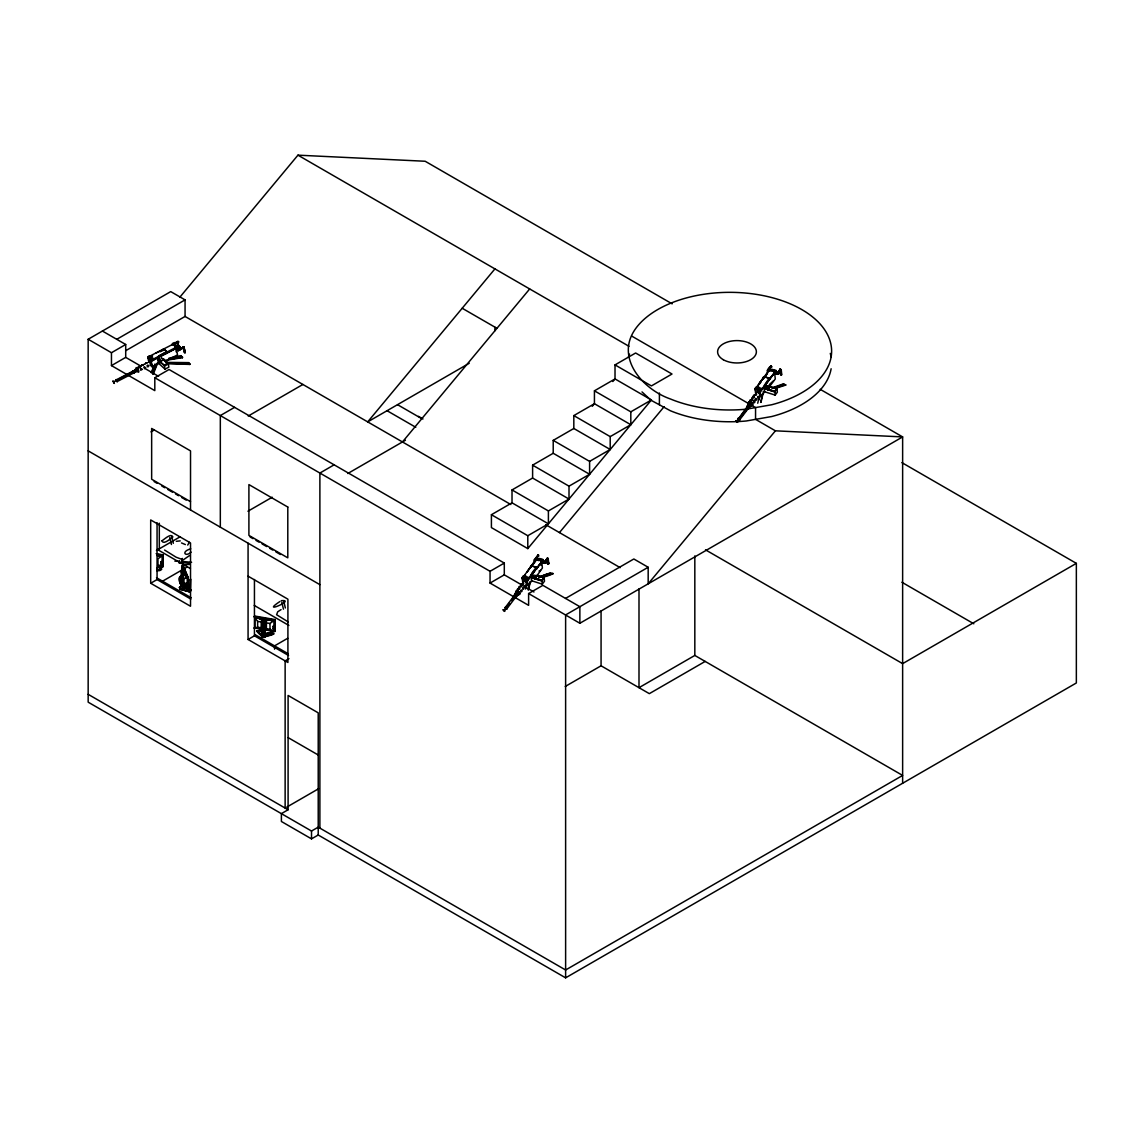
<?xml version="1.0" encoding="UTF-8"?>
<svg xmlns="http://www.w3.org/2000/svg" width="1133" height="1133" viewBox="0 0 1133 1133"><rect width="100%" height="100%" fill="white"/><g stroke="black" fill="none" stroke-linecap="round" stroke-linejoin="round"><path stroke-width="1.5" d="M265.065 625.359L265.023 626.591L265.179 624.651L262.431 624.184L262.275 624.963M182.215 579.26L182.767 577.788L182.767 579.869L182.668 577.065L182.186 575.932L182.215 579.26L181.535 576.258C172.74 577.943 189.891 595.278 181.535 584.203M504.766 607.883C505.573 605.447 508.788 610.191 505.729 609.101M538.005 555.043C541.347 552.975 527.638 567.704 537.552 555.694L538.628 555.921L537.552 555.694L538.487 556.119L522.072 578.595L527.624 580.365L531.462 574.162M531.66 574.785L533.077 576.499M532.822 575.55L532.184 575.451M534.025 577.745L532.439 577.179M533.402 577.745L534.011 576.697L532.878 577.164M534.082 576.81L533.303 577.589L533.742 576.612M534.082 577.915L534.804 578.751L542.395 568.03L541.716 561.444M535.654 577.957L534.903 578.057L536.036 578.156M535.031 577.773L535.116 577.858M535.937 578.283L535.852 577.603M764.35 385.178L765.186 386.679L764.803 385.645M765.511 388.449L765.766 388.492M765.596 388.053L765.214 388.152M766.064 388.591L766.914 388.307M766.984 388.846L768.5 388.803M766.375 387.854L766.177 388.534M767.027 388.407L767.466 388.534M768.542 388.945L767.678 389.695L767.777 388.732M261.992 636.279C250.563 626.875 261.44 631.449 261.681 636.916L264.428 637.383C270.815 631.803 281.664 633.05 264.74 636.746M540.696 559.73L541.701 559.929M773.57 370.689L774.575 370.873L773.797 371.199M182.087 562.166L182.385 559.192M262.544 619.694L261.681 619.524L261.426 621.068L262.743 620.842L262.516 619.694M262.105 619.864L262.417 620.728M262.544 620.303L261.765 620.856L261.935 619.836L261.808 620.856M264.711 632.143L265.504 634.763L264.541 632.455L265.023 624.963L262.275 624.495C260.477 627.37 268.507 625.388 261.921 625.218M262.346 630.911L264.074 631.039L262.431 630.755L261.794 631.987L264.626 632.299L265.589 634.593L262.757 634.296C257.418 625.614 267.317 619.567 264.541 632.455M522.766 577.575L522.752 576.456L523.078 577.221M528.969 578.566L528.559 579.119M530.74 566.585L530.853 567.052M536.745 568.129L536.504 568.568M755.272 388.265L755.938 387.486L754.946 389.554L760.498 391.324L764.35 386.254M761.843 389.511L761.079 390.12L761.73 389.341M179.014 347.279L179.538 346.273M183.928 346.882C182.512 349.304 185.472 346.132 183.107 347.01M183.348 346.74L184.566 352.391M184.339 352.391L185.203 352.689L184.226 347.902M181.931 561.501L182.342 558.427M182.073 576.994L182.087 576.173L182.767 578.014M540.568 570.31L539.025 571.089M540.413 576.994C547.678 572.193 562.931 571.57 543.047 577.264M773.527 380.745L769.321 384.583M783.356 383.875L785.594 385.135L783.356 383.875L771.7 387.996M539.478 560.339L538.756 559.56M547.281 558.838L548.103 558.342L547.182 558.994M548.06 563.668L548.839 563.526L548.103 558.342M548.358 563.597C546.644 567.548 551.006 551.587 544.222 562.506L541.815 562.407M770.355 366.851C763.274 377.983 769.718 363.636 771.46 366.979L754.946 389.554M771.502 366.88L768.556 370.533L770.058 371.213M779.872 369.372L781.034 369.91L777.705 374.315L774.689 373.366L777.096 373.465L779.957 369.698L780.481 370.25M780.014 369.188C782.464 370.788 780.113 375.391 781.09 374.598M157.048 554.66L157.062 555.453L161.042 556.133L161.028 555.326M157.331 555.51L157.317 554.703M157.473 555.524L157.586 554.745M157.742 555.581L157.728 554.773M158.011 554.816L158.025 555.623L158.28 554.858M158.436 555.694L158.422 554.887M158.705 555.736L158.691 554.929M158.988 555.779L158.96 554.972M159.116 555.807L159.243 555.028L159.399 555.85M159.668 555.892L159.654 555.085M159.81 555.921L159.923 555.142M160.079 555.963L160.065 555.156M160.362 556.02L160.348 555.212M160.489 556.034L160.617 555.255M160.773 556.076L160.759 555.283M255.52 617.06L255.534 617.867L260.618 618.717L260.604 617.91M255.803 617.91L255.789 617.103M255.945 617.924L256.058 617.145M256.214 617.981L256.2 617.173M256.483 618.023L256.469 617.216M256.625 618.051L256.752 617.258M256.908 618.094L256.894 617.287M257.163 617.329L257.177 618.136L257.432 617.372M257.588 618.207L257.573 617.4M257.857 617.443L257.871 618.25L258.126 617.499M258.282 618.321L258.267 617.513M258.551 618.363L258.536 617.556M258.82 618.42L258.806 617.612M258.961 618.434L259.089 617.655L259.245 618.491M259.514 618.533L259.499 617.726M259.655 618.547L259.769 617.768M259.924 618.604L259.91 617.797M260.208 618.646L260.179 617.839M260.335 618.675L260.463 617.882M260.873 617.952L260.859 618.958L261.142 617.995M261.27 619.029L261.284 618.023M261.539 619.071L261.567 618.066M261.822 619.114L261.836 618.122M261.964 619.142L262.105 618.165L262.233 619.184M262.502 619.227L262.516 618.236M262.644 619.255L262.799 618.278M262.913 619.298L262.941 618.306M263.21 618.349L263.196 619.354L263.479 618.391M263.607 619.411L263.621 618.42M263.876 619.468L263.904 618.462M264.173 618.505L264.159 619.51L260.717 618.93M264.584 618.576L264.57 619.581L267.813 620.119L267.841 619.128M264.839 619.624L264.853 618.618M264.98 619.652L265.136 618.675L265.249 619.694M265.533 619.737L265.547 618.731M265.674 619.765L265.816 618.788L265.943 619.808M266.213 619.85L266.227 618.859M266.354 619.878L266.51 618.901M266.623 619.921L266.652 618.93M266.906 619.978L266.921 618.972M267.176 620.02L267.19 619.015M267.317 620.034L267.473 619.057M267.558 620.077L267.6 619.085M268.096 619.17L268.11 619.978L268.379 619.213M268.521 620.048L268.507 619.241M268.804 620.091L268.79 619.284M268.946 620.105L269.059 619.326M269.215 620.162L269.201 619.354M269.484 620.204L269.47 619.397M269.767 620.247L269.753 619.439M269.895 620.275L270.022 619.496M270.178 620.317L270.164 619.51M270.433 619.553L270.447 620.36L270.716 619.609M270.858 620.431L270.844 619.624M271.127 619.68L271.141 620.473L271.396 619.723M271.552 620.544L271.538 619.737M271.821 620.601L271.807 619.793M272.104 620.643L272.09 619.836M272.232 620.657L272.359 619.878M272.515 620.714L272.501 619.907M272.784 620.757L272.77 619.949M267.983 619.949L273.067 620.799L273.053 619.992M273.067 620.799L273.18 620.02M113.569 381.863L113.909 382.501L113.569 381.863L133.368 371.596M116.033 380.008L140.619 367.092M134.657 369.924L135.493 370.009M137.957 371.27L138.113 370.335M149.273 361.993L150.59 363.042M158.167 356.47L158.903 357.348M158.804 357.801L159.526 358.637M159.611 358.58L158.96 358.056L159.47 359.076M160.489 360.506L159.087 359.883L159.739 359.359M160.787 360.804L159.031 359.572M161.169 361.059L161.438 361.88L159.229 359.43M160.489 360.535L159.257 359.94M160.376 360.96L160.121 359.614M160.631 361.328L161.467 360.974M160.674 361.342L161.155 361.257M265.306 621.72L265.717 620.218L266.595 621.663L264.244 621.535L264.541 620.02L265.377 621.465M265.49 621.748L265.745 620.218M521.208 585.209L521.378 583.863L520.798 585.747M178.887 347.392L177.173 346.599L179.382 346.16M178.051 347.25L177.994 346.287M178.603 346.854C175.488 346.698 183.206 345.466 178.008 348.185L177.244 347.477M519.523 586.738L518.546 588.013L519.551 586.271M752.227 398.589L752.425 397.23L751.83 399.113M263.295 634.126C264.612 636.803 265.08 632.455 263.295 634.65M262.12 631.364L262.275 624.495M180.898 577.221L182.087 565.863L187.214 578.014M189.338 542.282L187.71 545.072M148.834 356.853L149.004 356.498M152.927 360.563L152.459 359.841L153.394 359.77M152.53 360.336L152.643 359.628M163.435 349.516L162.529 349.87L163.407 349.304M166.225 353.128L166.792 352.42L166.622 353.468M167.103 353.014L166.112 353.199M517.441 590.137L517.696 588.721L517.03 590.675M525.599 589.061L526.363 585.846M528.12 589.868L530.017 581.824M528.488 589.811L530.386 581.767M757.722 403.235L759.606 395.19M758.841 399.963L759.606 396.748M760.625 402.427L762.509 394.383M760.979 402.371L762.877 394.326M530.754 566.344L530.584 567.279L530.697 566.188M763.401 377.686L763.217 378.167M185.826 587.56L185.77 587.489M180.968 355.677L182.441 357.646L180.968 355.677L169.001 358.127M188.588 362.631L189.862 364.415L188.588 362.631L166.211 362.376M265.179 624.651L262.275 624.736M182.866 573.199L183.758 572.873L183.22 574.091L183.178 572.108M527.624 580.365L543.344 559.617L536.447 569.12M763.529 377.813L763.373 378.153M179.708 561.246L178.66 562.577M628.362 357.136L629.594 354.105M151.1 372.63L155.065 363.905M151.737 372.729L154.385 366.908M152.643 374.046L157.147 363.197M153.281 374.131L157.728 362.9M183.758 572.873L182.895 574.403L183.914 573.312M505.049 607.784L516.903 592.162M531.476 575.295L531.448 574.318M531.901 574.643L532.227 574.898M532.595 577.448L534.521 577.674M535.229 578.312L535.753 577.405L535.626 578.326M535.3 578.269L535.711 577.433M749.777 403.121L738.079 419.337M738.433 419.72L739.637 419.833L739.198 418.7M764.917 385.546L765.257 385.928M765.71 388.322L766.772 387.599M766.758 387.897L766.758 388.378M522.412 577.065L522.865 576.485M161.906 566.018L162.231 555.34M156.184 553.626L163.053 554.887L157.586 554.547M162.571 562.195L162.741 561.486L160.957 561.699L160.957 564.036L162.501 564.305L162.656 562.039M190.316 579.898L190.641 579.147L190.316 591.228L190.316 579.784M255.279 616.834L255.421 617.627M265.023 624.963L264.584 625.841L261.836 625.374M261.992 635.811L261.681 636.675L264.428 637.143L264.74 636.279M262.757 634.296L261.964 625.359M254.146 627.965L274.752 631.534L275.078 619.454L275.078 630.897M274.328 627.838L274.597 628.574M274.328 628.532L272.968 628.716L272.968 626.379L274.752 626.152L274.682 627.724M275.078 630.784L274.752 631.534L269.994 629.311L257.63 627.229L254.146 628.079M180.685 578.085L182.215 577.858L182.215 583.934L180.558 584.642L180.968 578.042M184.452 588.296L181.11 584.571L180.558 576.4L180.416 583.382L180.005 582.192M537.552 555.694L537.849 555.071M547.253 558.158L547.197 559.206L548.145 558.753M548.386 559.15L547.041 559.036M548.839 563.526C549.278 561.501 545.681 563.724 547.919 563.668M770.936 367.007L771.389 366.157M779.915 369.273L780.07 370.165M780.17 370.009C782.563 368.834 778.456 369.273 780.595 369.811M780.481 374.683L781.501 375.009L780.821 374.485M178.717 562.308L179.538 561.458M522.71 577.363L523.177 576.711M528.601 578.609L528.219 578.921M536.49 568.044L536.079 569.021M755.442 388.435L755.796 387.585M761.588 389.554L761.093 390.205M540.696 559.603L540.37 560.198A1.997 1.232 37.3 0 1 542.424 559.475A1.997 1.232 37.3 0 1 543.373 562.053M773.57 370.562L773.244 371.157C772.281 368.14 770.879 372.318 772.465 369.372M182.328 566.826L183.206 570.48L183.532 569.63M182.073 567.831L182.441 567.067M182.215 568.143L182.54 567.307M182.314 568.384L182.682 567.633M182.413 568.624L182.781 567.874M182.526 568.865L182.88 568.115M182.625 569.106L182.979 568.355M182.767 569.432L183.093 568.596M182.866 569.672L183.22 568.908M182.965 569.913L183.319 569.148M183.064 570.154L183.433 569.389M183.164 570.791L183.631 569.871M183.305 571.103L183.73 570.111M183.404 571.344L183.872 570.437M183.504 571.584L183.971 570.678M183.617 571.825L184.07 570.919M183.716 572.066L184.183 571.159M183.815 572.307L184.282 571.4M183.957 572.632L184.382 571.641M184.056 572.873L184.523 571.967M184.155 573.114L184.622 572.207M184.254 573.355L184.721 572.448M184.367 573.595L184.821 572.689M184.467 573.836L184.934 572.93M184.594 574.162L185.033 573.171M184.707 574.403L185.175 573.482M184.806 574.629L185.274 573.723M185.373 573.949L184.891 574.842L183.135 570.706M185.132 575.012L185.5 574.261M185.246 575.252L185.6 574.502M185.345 575.493L185.699 574.743M185.444 575.734L185.798 574.983M185.543 575.975L185.911 575.224M185.685 576.3L186.01 575.465M185.784 576.541L186.138 575.776M185.883 576.782L186.251 576.017M185.996 577.023L186.35 576.258M186.095 577.264L184.991 573.369M186.194 577.504L186.548 576.739M186.662 576.98L186.294 577.745L185.033 574.771M523.998 577.405L523.46 578.17L523.347 577.079A1.487 0.906 37.3 0 1 524.522 576.414A1.487 0.906 37.3 0 1 525.939 577.915L526.052 578.991L526.491 577.193A1.487 0.906 37.3 0 0 525.075 575.706A1.487 0.906 37.3 0 0 523.885 576.371L523.998 577.405L526.604 578.269M166.891 353L166.593 353.284M116.402 381.255L117.096 380.971M767.664 389.497L774.816 391.551M189.537 592.12L191.165 590.335L185.755 587.857M531.377 565.891L531.462 566.684L531.193 565.594L536.745 567.477L531.136 565.806M522.072 578.595L524.905 574.87M526.873 572.307L536.603 558.484L542.14 560.254L542.268 561.26L536.943 559.475M525.216 574.884L522.327 578.68L522.88 584.019M533.586 563.88L535.64 561.189M538.94 560.481L538.798 558.668M539.591 558.413L538.501 559.844L539.733 560.24M540.073 558.569L539.266 559.844L542.027 560.722L542.82 559.447M531.604 573.425L536.164 567.421M536.49 567.406L536.575 569.007L536.73 567.364M507.145 606.07L509.241 603.322M511.323 600.575L513.419 597.827M531.504 574.785L543.344 559.617M530.258 576.485L527.369 580.294L527.95 585.86L532.156 580.337M531.235 575.224L536.362 568.469M505.644 609.257L509.822 603.762M517.469 594.825L506.763 608.874L506.522 607.925M531.165 577.589L541.985 581.002L543.882 577.717L536.915 575.989L536.971 575.21L544.095 577.476L544.491 581.229L542.268 584.146L531.49 580.705L531.165 577.589L541.971 580.804M533.289 575.026L531.306 577.405M544.222 562.506L547.069 558.527M544.817 563.37C551.927 551.36 546.064 567.463 541.801 562.195M535.966 577.547L535.088 578.156L535.98 577.83M544.095 577.476L541.871 580.393L542.268 584.146M764.251 376.85L763.316 378.96M756.802 387.118L764.01 376.765L769.619 378.436M765.965 375.094L769.477 369.443L775.014 371.213L775.142 372.205L773.867 371.596M759.053 384.569L760.979 382.033M765.441 376.184L767.494 373.493M772.14 370.803L772.947 369.514M759.478 389.228L756.872 388.364L756.759 387.316A1.487 0.906 37.3 0 1 757.949 386.665A1.487 0.906 37.3 0 1 759.365 388.152L758.926 389.95L758.813 388.874A1.487 0.906 37.3 0 0 757.41 387.373A1.487 0.906 37.3 0 0 756.221 388.038L756.334 389.115M769.038 378.38L764.973 384.413M740.019 417.029L748.389 406.039M769.293 378.45L768.967 379.98L769.562 379.045M760.498 391.324L776.218 370.562L775.142 372.205M774.859 372.035L760.243 391.239L760.824 396.819L765.03 391.296M775.694 370.406L774.873 371.482M766.262 383.747L776.218 370.562M740.6 417.468L750.018 405.104M739.637 419.833L755.697 398.745M766.149 385.772L776.969 388.435L777.365 392.188L775.142 395.091L764.364 391.664L764.18 388.364L774.845 391.763M765.837 388.024L766.404 388.534M777.096 373.465L779.943 369.485M777.705 374.315L780.75 369.967M767.579 388.562L766.729 388.52M775.142 395.091L774.788 391.253L767.622 389.072L775.269 378.989L774.59 372.403M768.457 389.228L768.684 388.364L768.386 389.143M767.848 389.157L768.797 388.463M768.769 388.775L768.287 388.803M774.788 391.253L776.756 388.676L769.789 386.934M774.745 391.352L776.969 388.435M527.001 571.953L531.575 565.948M759.436 382.77L764.435 376.793M182.201 572.76L183.22 571.655L182.753 573.142M184.212 574.02L183.319 575.167M182.895 574.403L183.588 575.791L184.282 574.204M179.736 297.328L297.951 155.164L425.172 161.254L672.166 303.856M494.923 268.889L367.701 421.887L469.218 363.282M402.456 441.955L529.678 288.957M592.247 406.322L594.428 403.716L594.428 390.828L615.021 378.932L651.418 399.949L527.794 548.599L491.41 527.596L491.41 514.708L512.017 502.825L548.4 523.828L548.4 510.941L512.017 489.938L512.017 502.825M612.854 381.538L615.021 378.932L615.021 364.897L635.627 353L672.011 374.017L651.418 385.914L615.021 364.897M559.447 532.595L664.15 406.662M902.633 783.271L902.633 436.913L775.411 430.823L648.175 583.821L648.175 567.265L633.843 558.98L565.523 598.422M755.513 388.392L756.051 387.67M177.414 341.5C175.502 343.795 180.954 342.265 177.966 341.33M171.862 344.829C171.975 341.33 180.189 343.002 177.598 341.854L147.814 357.136L148.82 362.163M179.439 347.066L178.122 347.42L176.436 345.891L178.164 347.647L179.92 347.194M182.951 347.279L178.377 349.559L174.482 346.004M538.812 559.235L539.039 560.396M548.627 564.05L547.692 563.639M780.849 369.684L781.501 375.009M184.325 584.019L179.439 587.772L184.325 583.552M184.325 583.792L179.439 587.545M189.664 591.723L180.119 589.372L181.238 588.749L189.537 591.653L191.165 590.109L185.543 588.367M535.626 577.646L535.342 578.014M505.12 607.628L506.324 607.755M737.994 418.587L738.971 418.559M180.473 563.37L182.328 562.619L184.212 565.48M257.63 621.394L269.994 623.462L274.752 620.077L254.146 616.621L257.63 621.394L257.63 627.229M189.565 555.524L183.277 559.872L176.097 557.195L164.582 550.043M182.696 586.554C183.39 589.387 183.149 585.86 182.795 587.815M178.802 345.692L178.178 345.112L178.447 347.066L177.598 341.854L179.028 346.995M183.404 347.392L183.928 346.67M184.056 351.584C185.401 354.487 184.962 348.851 183.263 347.024M281.055 609.625L277.712 611.792L276.608 614.723L288.122 621.861M522.568 577.49L523.064 576.527M190.741 548.854C180.657 551.53 185.345 557.578 191.123 552.125M279.922 601.524C259.089 615.304 296.917 599.102 281.239 600.688M547.89 559.22L547.041 558.314M638.998 588.877L638.998 687.674L694.826 655.441L902.633 775.425L565.622 969.99L318.217 827.161L311.518 831.027L88.162 702.177L88.162 339.263L170.729 291.606L185.061 299.877L185.061 316.447L510.841 504.525M116.756 339.319L185.061 299.877M88.162 339.263L111.459 352.717L125.706 344.489L125.706 357.377L140.648 366.001M125.862 350.621L185.061 316.447M111.459 352.717L111.459 365.605L125.706 357.377M111.459 365.605L154.81 390.63L154.81 377.742L169.058 369.514L504.298 563.073L504.298 574.842L533.969 591.978M150.986 431.885L154.017 430.129M234.573 407.356L220.326 415.57L220.326 527.171M248.24 416.023L302.893 384.469M156.425 550.482L180.303 536.702M247.943 511.224L272.203 497.217M334.136 464.827L319.888 473.056L319.888 828.124M150.689 583.254L190.528 606.254L190.528 542.948L150.689 519.948L150.689 583.254L157.062 579.572L190.783 599.045M347.803 473.509L405.43 440.241M162.543 581.201L181.549 570.225M184.481 568.525L187.398 566.84M573.822 415.599L610.205 436.616L610.205 449.489L573.822 428.486L573.822 415.599L594.428 403.716L630.812 424.719L630.812 411.831L594.428 390.828M553.216 440.383L589.599 461.386L589.599 474.274L553.216 453.271L553.216 440.383L573.822 428.486M532.609 465.153L569.007 486.17L569.007 499.044L532.609 478.041L532.609 465.153L553.216 453.271M630.812 411.831L651.418 399.949M248.07 543.189L248.07 639.479L254.443 635.797L288.547 655.483M512.017 489.938L532.609 478.041M610.205 436.616L630.812 424.719M589.599 461.386L610.205 449.489M287.725 638.276L274.554 645.867L274.554 649.195M569.007 486.17L589.599 474.274M288.972 658.67L285.134 660.879L285.134 808.056M548.4 510.941L569.007 499.044M491.41 514.708L527.794 535.725L548.4 523.828M154.81 377.742L490.051 571.301L504.298 563.073M490.051 571.301L490.051 583.07L504.298 574.842M490.051 583.07L528.615 605.348L528.615 593.565L542.863 585.336L579.869 606.693L579.869 623.263L902.633 436.913L820.207 389.327M648.175 567.265L565.622 614.922L565.622 977.836L318.217 835.007L311.518 838.873L281.395 821.482L281.395 813.636L288.094 809.769L288.094 695.45L318.217 712.841L318.217 835.007M286.663 807.178L318.642 788.71M565.211 686.485L601.071 665.793L649.336 693.651L705.179 661.417M565.622 977.836L1076.35 682.972L1076.35 563.356L902.633 663.641L705.519 549.845M163.959 349.12L164.243 349.885M152.629 355.889L147.984 358.085L151.355 361.172L176.932 347.93L176.762 346.981L173.377 343.894L176.932 347.93L151.213 361.03L152.219 366.851L159.895 362.872M160.164 351.768L164.115 349.941M178.235 342.435C166.438 348.043 178.235 343.242 177.867 341.515M177.881 345.14C172.145 346.967 180.614 344.22 176.479 346.103M150.491 356.456L151.255 358.906L150.292 359.402L148.749 356.711L149.825 357.844M158.875 355.804L166.863 351.669L159.186 356.088M147.814 357.136L151.199 360.223L176.762 346.981M161.382 355.507L157.884 357.107M176.479 349.035L177.187 348.667M164.993 369.146L158.408 363.126L157.841 359.883L164.313 365.237L164.993 369.146L168.874 367.134L168.194 363.226L163.846 359.246L160.065 361.909L164.639 365.917L168.066 364.132L163.846 359.246M161.566 358.184L167.996 363.693M117.081 381.594L135.464 372.077M175.148 346.797L178.405 349.785L183.56 347.123M159.626 360.209L159.795 359.897M176.436 348.822L178.306 350.72L184.155 347.675L183.716 347.095M164.951 361.399L177.499 354.898L176.295 348.029M164.313 365.237L168.194 363.226M155.83 353.128L164.058 349.106M183.914 347.803L183.433 347.18L178.306 350.72M773.287 387.939L781.614 384.993M538.826 577.051L550.482 572.916M176.139 351.811L176.097 350.012M516.166 596.298L515.798 594.867L514.906 595.632M156.836 568.228C160.489 564.871 165.036 571.301 156.977 570.72M156.836 568.454C158.988 564.985 163.322 572.137 159.711 567.307M156.977 570.253L161.722 569.148M156.977 570.48L161.24 569.134M774.561 388.137L785.679 384.611M775.921 388.222L785.594 385.135M257.035 631.081L260.08 630.019L263.253 633.588L260.08 630.019M265.249 633.375L271.92 631.973L273.761 633.885M264.768 633.489L265.972 634.041L271.736 632.441M267.416 633.814L272.232 632.285M264.74 636.505L273.251 634.041M541.687 577.193L552.805 573.652M183.971 584.444L183.971 578.609L188.333 577.731L188.333 589.188L187.214 589.344L182.13 580.11M136.739 368.367L136.682 369.514M262.927 620.048C263.734 619.751 264.74 620.87 263.224 621.337L262.714 619.878M264.102 620.757L263.989 620.587M173.986 357.575L179.127 356.527M747.808 408.928L771.715 404.75A101.871 58.817 0 0 0 799.445 308.261A101.871 58.817 0 0 0 634.423 330.397C615.729 358.991 643.487 389.639 670.339 398.943A101.871 58.817 0 0 0 746.265 409.197M167.769 359.572L182.583 357.15M165.956 360.336L182.441 357.646M187.016 578.113L188.333 577.858L183.206 565.693L182.087 565.863M182.3 567.038L183.404 566.882L188.12 577.957L188.05 588.013L187.979 577.972L183.277 566.897M180.289 582.39C180.473 586.54 179.071 572.831 181.11 578.255M180.983 582.886L179.878 583.042L183.886 588.381M185.996 583.183L187.214 583.977L185.996 583.183L185.996 585.52L187.214 586.313M186.662 586.158C186.888 581.753 186.563 587.744 186.874 585.251M180.119 589.146L189.537 591.893M187.016 588.169L188.12 588.013M160.957 564.036L162.741 563.823M272.968 628.716L274.752 628.489M176.323 541.305L180.246 540.88M182.455 565.07L190.302 564.291M166.069 362.886L188.446 363.126M770.879 366.001C774.151 368.041 767.296 366.993 771.417 366.186M770.78 367.007L770.652 367.177M174.879 561.147L179.453 561.232M166.962 363.183L190.004 363.92M168.718 363.75L189.862 364.415M190.344 563.129L182.186 562.804L181.719 561.486L181.847 562.959L179.297 563.087M181.946 561.387L191.604 562.308M177.569 342.081L178.405 341.543L177.357 342.322M156.906 554.632L161.537 555.694M156.736 555.099L161.906 555.977M160.957 561.699L162.501 561.968L162.501 564.305M157.586 565.877L162.741 566.741M157.586 565.99L162.741 566.854L163.053 554.773M254.458 615.984L275.078 619.567M254.146 616.734L274.752 620.204M262.431 624.41L265.179 624.878M272.968 626.379L274.682 626.719M259.613 628.192L263.054 628.886M265.306 629.254L269.923 630.033M262.275 631.081L264.074 631.039M262.913 633.984L265.66 634.438M538.161 555.043L537.609 555.751M534.691 577.957L541.914 580.308L534.748 578.127M146.086 362.971L144.486 364.274M769.576 370.349L769.576 371.086M771.375 370.803L772.607 371.199M774.236 372.346L777.068 373.253M774.675 373.154L777.677 374.117M764.081 377.558L764.067 376.553L769.604 378.323L769.633 379.328M769.675 379.229L769.208 379.881L769.364 379.003M766.262 385.631L769.902 386.792M772.579 387.628L776.785 388.973M766.163 385.985L769.208 386.962M764.039 388.534L774.859 391.961L776.756 388.676M754.861 388.647L760.399 390.418M542.254 561.047L541.022 560.849M538.529 560.495L535.682 559.589L537.184 560.269M541.362 561.387L544.194 562.294M550.397 573.44L552.72 574.19M534.479 575.21L541.121 577.32M521.987 577.688L527.525 579.459M158.578 356.612L158.974 357.178M160.489 360.818L161.24 361.059M181.507 542.948L185.373 544.562M185.274 586.738L185.585 587.206M183.546 575.153L183.121 574.389L183.588 575.791M901.896 462.632L1076.35 563.356M632.044 336.274L755.555 407.583L755.555 419.352L775.411 430.823M297.951 155.164L628.985 346.287M462.193 308.247L496.948 328.315M901.896 582.249L973.814 623.773M418.445 416.349L422.977 418.969M397.527 404.679L421.703 418.629M387.061 410.712L415.769 427.283M545.809 524.706L620.176 567.647M102.409 331.048L125.706 344.489M145.137 368.593L158.592 376.354M528.615 593.565L579.869 623.263M190.528 501.678L151.652 479.231L151.652 428.43L190.528 450.892L190.528 509.963M154.13 481.582L157.175 483.352M161.764 486L164.823 487.756M167.882 489.527L172.457 492.175M175.516 493.931L178.575 495.702M181.634 497.458L186.209 500.106M250.067 536.971L252.985 538.657M255.973 540.384L259.032 542.155M262.077 543.911L266.666 546.559M269.725 548.33L272.784 550.086M275.843 551.856L280.418 554.504M88.162 450.863L319.888 584.656M248.07 576.173L287.909 599.173L287.909 662.479L248.07 639.479M157.275 549.448L190.415 568.582M254.231 605.419L288.873 625.43M156.51 577.717L191.151 597.714M254.967 634.565L288.108 653.699M288.094 737.597L318.217 754.989M88.162 694.331L288.094 809.769M738.319 419.876C742.582 421.334 736.634 415.769 738.05 419.635M135.025 369.443L135.705 370.307M135.705 372.219L136.272 371.638M179.552 346.684L178.008 348.185M166.948 352.533L163.917 348.794L163.959 349.8M163.818 348.978L167.33 352.009M163.067 349.375L163.053 350.055M161.523 357.971L168.066 364.132M157.841 359.883L160.73 362.348M150.448 355.904L153.819 359.005M153.012 360.308L152.757 359.558M150.165 364.968L152.219 366.851M642.014 391.919L650.937 400.218L670.339 410.727A101.871 58.817 0 0 0 746.265 420.98L771.715 416.533A101.871 58.817 0 0 0 831.126 368.749M151.255 358.906L149.57 355.762L150.42 356.626M179.623 346.755L178.787 347.052M179.665 348.808L180.614 349.531L180.487 348.511M271.736 631.973L273.251 633.8M150.278 356.428L150.831 357.575M137.405 369.018L137.815 369.641M116.586 381.311C118.455 383.464 115.821 377.728 116.048 380.192M180.147 582.999L184.169 588.339L179.736 582.235M150.137 363.665L150.788 364.146L150.703 363.282M133.581 371.001L134.275 373.21L132.858 371.497M116.614 379.881L117.138 380.759M179.906 346.882L180.699 348.695M150.59 362.475L151.298 364.146M133.283 372.106C135.592 374.499 131.91 368.14 133.17 371.865M285.346 607.968L283.703 601M283.462 609.172L281.805 602.204M173.335 543.302L171.678 536.334M171.437 544.506L169.794 537.524M532.637 577.164L533.133 577.533M180.175 347.321L180.586 348.256M149.896 357.617L148.607 356.258L148.706 357.957M150.717 362.957L151.114 364.231M135.974 370.59L136.314 371.383M180.898 571.386L183.971 578.609M186.591 584.288L186.662 585.152M182.087 577.108L182.767 578.722M185.939 586.214L187.214 589.231M181.535 576.258L182.767 579.416M184.651 583.325L187.214 589.344L187.214 577.901M181.535 576.725L182.767 579.657M181.535 577.901L183.079 581.427L183.079 577.462L181.776 574.403L181.776 577.051M180.005 576.47L180.827 584.6M179.878 576.725L180.558 578.326M181.535 582.334L182.215 583.934M179.439 587.305L180.119 589.372M261.879 631.832L262.842 634.14M137.985 369.995L138.382 370.831M183.971 347.307L184.962 352.958M167.047 351.938L167.344 352.901M151.199 360.223L151.355 361.172M139.685 366.766L138.368 366.653L137.858 367.715M781.26 370.109L781.713 374.471M779.688 369.599L780.141 373.975M763.146 391.706L763.26 392.712M761.9 388.577L756.362 386.806M755.201 389.639L755.598 393.42M547.239 560.198L547.607 563.738M546.956 560.099L547.267 563.016M529.026 577.618L523.488 575.847M142.928 365.081L141.71 364.911L141.214 365.973M694.826 555.892L694.826 655.441M659.406 393.024L659.406 404.807M601.071 610.942L601.071 665.793M527.794 535.725L527.794 548.599M494.923 327.225L494.923 330.765M311.518 831.027L311.518 838.873M274.512 626.634L274.512 628.971M273.931 630.699L273.931 620.643L254.967 617.457L254.967 627.512M269.994 623.462L269.994 629.311M264.541 634.211L264.541 634.962M264.343 634.098L264.343 635.004M264.428 637.383L261.681 636.916M264.116 634.013L264.116 635.018M263.89 633.956L263.89 635.004M263.692 634.947L263.692 633.942L263.507 634.877M262.431 624.184L262.431 625.119M260.08 630.486L257.318 631.364M254.443 579.529L254.443 635.797M186.379 584.09L186.379 586.427M183.135 586.866L183.305 588.055M182.951 586.696L182.923 587.914M182.087 576.173L182.087 578.042M159.314 523.191L159.314 548.811M157.062 522.695L157.062 579.572M830.277 353.397A101.871 58.817 0 0 1 831.055 356.782M755.952 393.689A2.578 1.586 37.3 0 1 758.473 392.287A2.578 1.586 37.3 0 1 759.818 395.743M748.375 405.246A1.728 1.062 37.3 0 1 749.097 403.702A1.728 1.062 37.3 0 1 751.122 405.515A1.728 1.062 37.3 0 1 749.352 406.124M749.465 403.801A1.728 1.062 37.3 0 1 749.734 402.3A1.728 1.062 37.3 0 1 751.774 403.164A1.728 1.062 37.3 0 1 751.859 404.821M748.389 404.906A1.487 0.921 37.3 0 1 749.38 403.914A1.487 0.921 37.3 0 1 750.924 405.543A1.487 0.921 37.3 0 1 749.38 405.968M749.48 403.475A1.487 0.921 37.3 0 1 750.938 402.654A1.487 0.921 37.3 0 1 751.703 404.651M748.842 403.914A2.578 1.586 37.3 0 1 749.749 401.592A2.578 1.586 37.3 0 1 752.893 403.985A2.578 1.586 37.3 0 1 750.896 405.472M756.83 392.584A1.855 1.147 37.3 0 1 757.949 392.556M758.374 392.726A1.855 1.147 37.3 0 1 759.422 393.675M758.643 393.179A1.487 0.921 37.3 0 1 759.152 393.718M749.366 403.83A1.855 1.147 37.3 0 1 749.763 402.158A1.855 1.147 37.3 0 1 752.043 403.362A1.855 1.147 37.3 0 1 751.646 405.033M773.103 371.114A1.997 1.232 37.3 0 1 774.462 370.094A1.997 1.232 37.3 0 1 776.53 371.836A1.997 1.232 37.3 0 1 775.51 373.168M773.442 370.916A1.615 0.991 37.3 0 1 775.708 371.058A1.615 0.991 37.3 0 1 775.383 372.87M148.919 361.979A2.578 0.878 62.6 0 1 149.839 361.186A2.578 0.878 62.6 0 1 151.595 364.132A2.578 0.878 62.6 0 1 150.986 365.449M136.371 369.811A2.578 0.878 62.6 0 1 136.824 367.786A2.578 0.878 62.6 0 1 138.807 371.497A2.578 0.878 62.6 0 1 137.008 370.987M264.697 633.418A1.714 0.991 0 0 1 265.674 634.877A1.714 0.991 0 0 1 262.969 635.061A1.714 0.991 0 0 1 263.38 633.503M262.148 625.883A1.997 1.572 26.7 0 1 262.842 623.773A1.997 1.572 26.7 0 1 265.476 624.807A1.997 1.572 26.7 0 1 264.768 626.931M522.979 581.767A2.578 1.586 37.3 0 1 526.42 581.895A2.578 1.586 37.3 0 1 526.505 584.925M515.501 594.287A1.728 1.062 37.3 0 1 515.982 592.743A1.728 1.062 37.3 0 1 518.107 594.103A1.728 1.062 37.3 0 1 517.257 595.406M516.86 593.182A1.728 1.062 37.3 0 1 516.86 591.341A1.728 1.062 37.3 0 1 519.141 592.545A1.728 1.062 37.3 0 1 518.347 593.975M515.671 594.259A1.487 0.921 37.3 0 1 516.082 592.927A2.578 1.586 37.3 0 1 517.059 590.647A2.578 1.586 37.3 0 1 520.089 593.366A2.578 1.586 37.3 0 1 517.427 594.259M516.082 592.927A1.487 0.921 37.3 0 1 517.923 594.103A1.487 0.921 37.3 0 1 517.186 595.236M516.988 593.111A1.487 0.921 37.3 0 1 516.988 591.511A1.487 0.921 37.3 0 1 518.956 592.559A1.487 0.921 37.3 0 1 518.277 593.791M526.264 582.362A1.855 1.147 37.3 0 1 526.137 584.373M523.729 581.824A1.855 1.147 37.3 0 1 525.5 581.781M515.09 596.241A1.487 0.921 37.3 0 1 514.722 594.414A1.487 0.921 37.3 0 1 516.832 595.533A1.487 0.921 37.3 0 1 515.756 596.595M526.279 582.773A1.487 0.921 37.3 0 1 526.208 584.005M516.775 593.225A1.855 1.147 37.3 0 1 516.775 591.242A1.855 1.147 37.3 0 1 519.24 592.545A1.855 1.147 37.3 0 1 518.39 594.074M540.908 563.568A1.997 1.232 37.3 0 1 540.908 565.282M540.568 560.254A1.615 0.991 37.3 0 1 542.155 559.603A1.615 0.991 37.3 0 1 543.274 561.6M521.024 590.576C520.274 593.664 523.474 590.335 521.477 589.981L521.024 590.576M522.95 588.041C522.214 591.129 525.301 587.885 523.319 587.545L522.95 588.041M753.898 401.535C753.148 404.608 756.348 401.294 754.351 400.94L753.898 401.535M755.824 399C755.088 402.088 758.175 398.844 756.193 398.504L755.824 399M750.57 399.666L749.494 401.493L750.57 399.666M503.137 609.795C504.681 614.029 506.692 608.308 503.137 609.795M523.729 577.009C524.933 580.337 526.519 575.847 523.729 577.009M524.267 576.3C525.485 579.629 527.057 575.125 524.267 576.3M736.011 420.74C737.555 424.988 739.566 419.252 736.011 420.74M747.624 405.996C748.8 409.24 750.343 404.863 747.624 405.996M753.318 396.054L753.672 396.692L754.252 394.822L753.318 396.054M756.603 387.968C757.807 391.296 759.393 386.806 756.603 387.968M757.141 387.245L758.898 388.378L757.226 387.089M138.835 366.61L139.543 367.262L140.52 366.171L138.835 366.61M113.017 381.099L114.376 383.365L113.017 381.099M143.664 364.543L141.894 365.463L143.664 364.543M147.262 362.687L145.605 363.537L147.262 362.687M147.361 365.407L147.276 366.766L148.451 366.653L148.749 365.392L147.361 365.407M140.747 368.834L140.591 370.236L142.418 369.287L140.747 368.834M144.118 367.078L144.514 368.692L145.675 367.602L144.118 367.078M525.868 585.761L525.174 587.106L524.791 585.619L525.868 585.761M758.742 396.72L758.048 398.065L757.665 396.564L758.742 396.72M161.934 540.809C163.336 545.398 170.885 538.331 172.882 536.943C171.14 532.609 164.214 539.45 161.934 540.809M518.772 588.395L518.631 589.457L519.934 588.763L518.772 588.395M520.571 586.03L520.401 587.135L521.732 586.398L520.571 586.03M522.61 583.353L522.525 584.345L523.772 583.736L522.61 583.353M751.646 399.354L751.505 400.416L752.808 399.722L751.646 399.354M753.445 396.989L753.275 398.094L754.606 397.357L753.445 396.989M755.484 394.312L755.399 395.304L756.646 394.681L755.484 394.312M763.401 377.176L763.656 378.11L763.33 377.247M162.741 555.411L157.969 558.796L157.969 564.631L162.741 566.854L162.741 555.411M266.425 623.801L261.199 622.923L261.199 626.903L266.425 627.767L266.425 623.801M287.796 507.046L248.906 484.584L248.906 535.385L287.796 557.833L287.796 507.046M723.293 359.699A19.388 11.188 0 0 0 755.725 354.671A19.388 11.188 0 0 0 731.989 340.976A19.388 11.188 0 0 0 723.293 359.699M747.284 406.35A1.487 0.921 37.3 0 0 749.522 407.526A1.487 0.921 37.3 0 0 748.743 405.529A1.487 0.921 37.3 0 0 747.284 406.35M182.937 588.381A1.714 0.991 0 0 0 185.543 587.56A1.714 0.991 0 0 0 182.994 586.667A1.714 0.991 0 0 0 182.937 588.381"/></g></svg>
